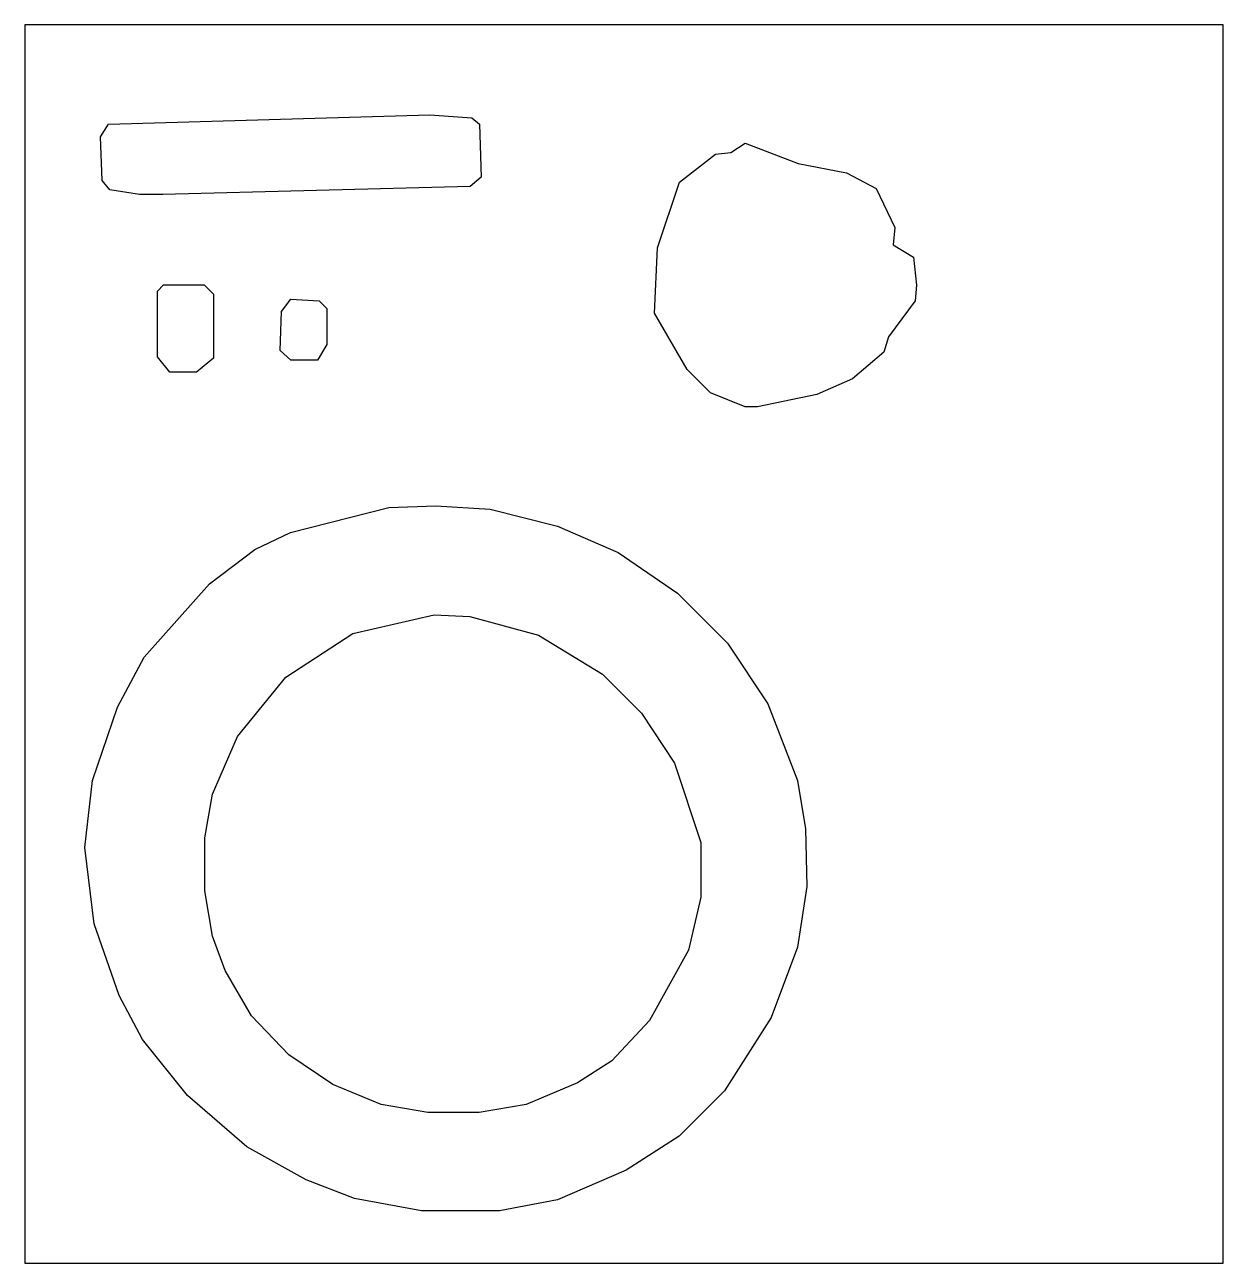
# Model space of a CAD drawing. Header units: inches. Extents: x 0 to 18.6, y 0 to 19.2.
import ezdxf

# ---------------------------------------------------------------- set-up
doc = ezdxf.new("R2010")
doc.units = ezdxf.units.IN

msp = doc.modelspace()

# ---------------------------------------------------------------- linework, layer by layer
for points in [[(0, 0), (18.625, 0), (18.625, 19.25), (0, 19.25), (0, 0)], [(1.784, 16.613), (1.323, 16.686), (1.202, 16.831), (1.177, 17.51), (1.299, 17.704), (6.293, 17.849), (6.948, 17.801), (7.069, 17.704), (7.093, 16.88), (6.923, 16.734), (2.147, 16.613), (1.784, 16.613)], [(11.193, 13.311), (10.659, 13.529), (10.296, 13.893), (9.787, 14.765), (9.835, 15.784), (10.175, 16.802), (10.732, 17.238), (10.975, 17.263), (11.193, 17.408), (12.017, 17.093), (12.769, 16.947), (13.229, 16.705), (13.52, 16.099), (13.496, 15.832), (13.811, 15.638), (13.86, 15.202), (13.835, 14.959), (13.423, 14.402), (13.351, 14.159), (12.866, 13.747), (12.308, 13.505), (11.387, 13.311), (11.193, 13.311)], [(2.255, 13.849), (2.061, 14.091), (2.061, 15.11), (2.158, 15.207), (2.789, 15.207), (2.934, 15.061), (2.934, 14.067), (2.667, 13.849), (2.255, 13.849)], [(4.136, 14.039), (3.967, 14.185), (3.991, 14.791), (4.136, 14.985), (4.573, 14.96), (4.694, 14.839), (4.694, 14.282), (4.549, 14.039), (4.136, 14.039)], [(6.168, 0.813), (5.126, 1.007), (4.374, 1.298), (3.453, 1.807), (2.531, 2.608), (1.828, 3.48), (1.465, 4.159), (1.077, 5.274), (0.931, 6.462), (1.053, 7.505), (1.44, 8.644), (1.853, 9.42), (2.871, 10.56), (3.574, 11.093), (4.132, 11.36), (5.659, 11.748), (6.386, 11.772), (7.235, 11.723), (8.277, 11.457), (9.223, 11.045), (10.144, 10.414), (10.92, 9.638), (11.55, 8.693), (12.011, 7.505), (12.132, 6.753), (12.156, 5.856), (12.011, 4.911), (11.599, 3.82), (10.872, 2.68), (10.168, 1.977), (9.344, 1.444), (8.277, 0.983), (7.38, 0.813), (6.168, 0.813)], [(6.264, 2.344), (5.537, 2.465), (4.785, 2.78), (4.106, 3.241), (3.525, 3.847), (3.112, 4.55), (2.918, 5.084), (2.797, 5.787), (2.797, 6.611), (2.918, 7.29), (3.306, 8.187), (4.058, 9.108), (5.1, 9.787), (6.361, 10.078), (6.919, 10.054), (7.986, 9.763), (8.98, 9.157), (9.586, 8.551), (10.095, 7.775), (10.507, 6.538), (10.507, 5.69), (10.313, 4.865), (9.707, 3.774), (9.125, 3.144), (8.592, 2.805), (7.792, 2.465), (7.064, 2.344), (6.264, 2.344)]]:
    msp.add_lwpolyline(points)

doc.saveas('drawing.dxf')
